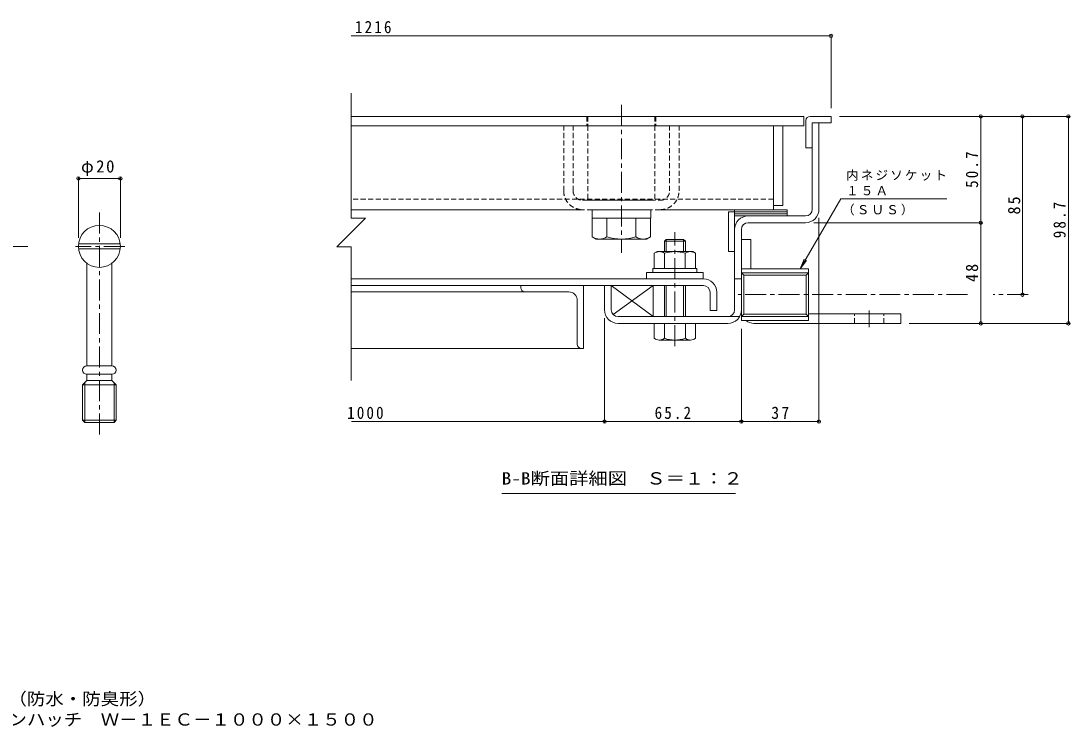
# Model space of a CAD drawing. Units: millimetres on the paper, enlarged 10 times, with parts at other scales. Extents: x -2620 to 2735, y -1962 to 1725.
# Drawn here: x 234 to 2735, y -1962 to -278 of the extents above; entities that cross this region are included whole.
import ezdxf
from ezdxf.enums import TextEntityAlignment as Align

# ---------------------------------------------------------------- set-up
doc = ezdxf.new("R2010")
doc.units = ezdxf.units.MM
doc.header["$LTSCALE"] = 10
doc.header["$PDMODE"] = 32
doc.header["$PDSIZE"] = 8
doc.linetypes.add('CHAIN1', pattern=[8, 5, -1, 1, -1])
doc.linetypes.add('DASHED1', pattern=[1.8, 1.2, -0.6])
for name, color, linetype, lineweight in [('D-1', 2, 'Continuous', 9), ('D-2', 3, 'Continuous', 9), ('D-3', 4, 'Continuous', 9), ('D-5', 7, 'Continuous', 9), ('D-6', 6, 'Continuous', 5), ('D-7', 5, 'Continuous', 5), ('D-8', 5, 'Continuous', 5), ('D-9', 134, 'Continuous', 5), ('D-A', 3, 'Continuous', 9), ('D-B', 6, 'Continuous', 5), ('D-C', 5, 'Continuous', 5), ('D-E', 3, 'Continuous', 9), ('D-F', 7, 'Continuous', 9), ('F-5', 7, 'Continuous', 9)]:
    doc.layers.add(name, color=color, linetype=linetype, lineweight=lineweight)
doc.styles.add('ＭＳ ゴシック', font='')
doc.styles.get('ＭＳ ゴシック').set_extended_font_data('MS Gothic')

msp = doc.modelspace()

# ---------------------------------------------------------------- linework, layer by layer
at = {"layer": 'D-1'}
for p, q in [((2120.18, -727.41), (2120.18, -520.91)), ((2120.18, -520.91), (2136.18, -520.91)), ((2136.18, -727.41), (2136.18, -520.91)), ((2104.18, -743.41), (1967.18, -743.41)), ((1967.18, -759.41), (2104.18, -759.41)), ((1935.18, -967.42), (1935.18, -775.41)), ((1951.18, -775.41), (1951.18, -967.42)), ((2111.18, -869.53), (1951.18, -869.53)), ((1951.18, -869.53), (1951.18, -992.53)), ((2111.18, -869.53), (2111.18, -992.53)), ((1951.18, -893.42), (1935.18, -893.42)), ((2105.37, -884.45), (1956.99, -884.45)), ((1956.99, -977.61), (1956.99, -884.45)), ((2111.18, -878.64), (2105.37, -884.45)), ((2105.37, -884.45), (2105.37, -977.61)), ((1641.18, -967.42), (1641.18, -909.42)), ((1946.89, -983.42), (1657.18, -983.42)), ((1657.18, -999.42), (1767.68, -999.42)), ((1817.68, -999.42), (1919.18, -999.42)), ((1951.18, -983.42), (1956.99, -977.61)), ((2111.18, -983.42), (1951.18, -983.42)), ((2111.18, -992.53), (1951.18, -992.53)), ((2105.37, -977.61), (1956.99, -977.61)), ((2111.18, -983.42), (2105.37, -977.61))]:
    msp.add_line(p, q, dxfattribs=at)
for points in [[(2111.18, -878.64), (1951.18, -878.64), (1956.99, -884.45)], [(1625.18, -967.42), (1625.18, -909.42), (1641.18, -909.42)]]:
    msp.add_lwpolyline(points, dxfattribs=at)
for centre, radius, start, end in [((1967.18, -775.41), 32, 90, 180), ((2104.18, -727.41), 16, 270, 0), ((2104.18, -727.41), 32, 270, 0), ((1967.18, -775.41), 16, 90, 180), ((1657.18, -967.42), 32, 180, 270), ((1657.18, -967.42), 16, 180, 270), ((1919.18, -967.42), 32, 270, 0), ((1919.18, -967.42), 16, 270, 0)]:
    msp.add_arc(centre, radius, start, end, dxfattribs=at)
at = {"layer": 'D-2'}
for p, q in [((1020.92, -505.91), (2100.18, -505.91)), ((2100.18, -505.91), (2100.18, -528.41)), ((1020.92, -528.41), (2100.18, -528.41))]:
    msp.add_line(p, q, dxfattribs=at)
at = {"layer": 'D-2', "linetype": 'DASHED1'}
for p, q in [((1582.68, -505.91), (1582.68, -528.41)), ((1747.68, -505.91), (1747.68, -528.41))]:
    msp.add_line(p, q, dxfattribs=at)
at = {"layer": 'D-3'}
for p, q in [((2105.18, -515.91), (2105.18, -580.91)), ((2115.18, -505.91), (2165.18, -505.91)), ((2165.18, -520.91), (2120.18, -520.91)), ((2120.18, -520.91), (2120.18, -580.91)), ((2165.18, -505.91), (2165.18, -520.91)), ((2120.18, -580.91), (2105.18, -580.91))]:
    msp.add_line(p, q, dxfattribs=at)
msp.add_arc((2115.18, -515.91), 10, 90, 180, dxfattribs=at)
at = {"layer": 'D-5'}
for p, q in [((2091.57, -869.53), (2188.08, -702.37)), ((2188.08, -702.37), (2440.82, -702.37)), ((2091.57, -869.53), (2101.14, -846.44)), ((2091.57, -869.53), (2106.79, -849.7)), ((1937.35, -1405.11), (1379.85, -1405.11))]:
    msp.add_line(p, q, dxfattribs=at)
at = {"layer": 'D-5', "color": 3, "linetype": 'CHAIN1'}
for p, q in [((420.79, -734.77), (420.79, -1271.92)), ((250.22, -815.85), (-678.23, -815.85)), ((481.55, -815.85), (363.8, -815.85))]:
    msp.add_line(p, q, dxfattribs=at)
at = {"layer": 'D-5', "color": 3}
for p, q in [((371.12, -810.1), (470.45, -810.1)), ((371.12, -821.6), (470.45, -821.6)), ((390.79, -855.85), (390.79, -1100.85)), ((450.79, -855.85), (450.79, -1100.85)), ((390.79, -1100.85), (450.79, -1100.85)), ((390.79, -1120.85), (450.79, -1120.85)), ((390.79, -1120.85), (390.79, -1135.85)), ((450.79, -1120.85), (450.79, -1135.85)), ((380.79, -1145.85), (390.79, -1135.85)), ((380.79, -1145.85), (380.79, -1230.57)), ((385.79, -1235.85), (385.79, -1140.85)), ((390.79, -1135.85), (450.79, -1135.85)), ((460.79, -1145.85), (450.79, -1135.85)), ((455.79, -1140.85), (455.79, -1235.85)), ((380.79, -1230.57), (460.79, -1230.57)), ((380.79, -1230.57), (385.79, -1235.85)), ((455.79, -1235.85), (385.79, -1235.85)), ((455.79, -1235.85), (460.79, -1230.57))]:
    msp.add_line(p, q, dxfattribs=at)
msp.add_lwpolyline([(380.79, -1145.85), (460.79, -1145.85), (460.79, -1230.57)], dxfattribs=at)
msp.add_circle((420.79, -815.85), 50, dxfattribs=at)
for centre, start, end in [((390.79, -1110.85), 90, 270), ((450.79, -1110.85), 270, 90)]:
    msp.add_arc(centre, 10, start, end, dxfattribs=at)
at = {"layer": 'D-6'}
for p, q in [((1920.18, -733.41), (1935.18, -733.41)), ((1920.18, -733.41), (1920.18, -828.41)), ((1935.18, -728.41), (1935.18, -828.41)), ((2060.18, -733.41), (1935.18, -733.41)), ((2060.18, -738.41), (1935.18, -738.41)), ((2060.18, -743.41), (1935.18, -743.41)), ((1920.18, -828.41), (1935.18, -828.41)), ((1641.18, -909.42), (1641.18, -967.42)), ((1645.7, -978.56), (1741.18, -909.42)), ((1657.18, -983.42), (1741.18, -983.42))]:
    msp.add_line(p, q, dxfattribs=at)
msp.add_lwpolyline([(2060.18, -743.41), (2060.18, -728.41), (1935.18, -728.41)], dxfattribs=at)
msp.add_lwpolyline([(1741.18, -983.42), (1741.18, -909.42), (1641.18, -909.42)], close=True, dxfattribs=at)
at = {"layer": 'D-7', "linetype": 'DASHED1'}
for p, q in [((1527.68, -683.41), (1527.68, -528.41)), ((1550.18, -528.41), (1527.68, -528.41)), ((1550.18, -683.41), (1550.18, -528.41)), ((1802.68, -683.41), (1802.68, -528.41)), ((1572.68, -705.91), (1757.68, -705.91)), ((1757.68, -728.41), (1572.68, -728.41))]:
    msp.add_line(p, q, dxfattribs=at)
at = {"layer": 'D-7'}
for p, q in [((1771.74, -799.42), (1767.68, -803.48)), ((1813.62, -799.42), (1771.74, -799.42)), ((1771.74, -826.92), (1771.74, -799.42)), ((1813.62, -799.42), (1817.68, -803.48)), ((1813.62, -826.92), (1813.62, -799.42)), ((1817.68, -803.48), (1767.68, -803.48)), ((1767.68, -826.92), (1767.68, -803.48)), ((1817.68, -803.48), (1817.68, -826.92)), ((1817.68, -803.48), (1817.68, -826.92)), ((1767.68, -983.42), (1767.68, -909.42)), ((1771.74, -983.42), (1771.74, -909.42)), ((1813.62, -983.42), (1813.62, -909.42)), ((1817.68, -909.42), (1817.68, -983.42)), ((1743.68, -1034.94), (1743.68, -999.42)), ((1841.68, -999.42), (1743.68, -999.42)), ((1767.68, -1034.94), (1767.68, -999.42)), ((1817.68, -999.42), (1817.68, -1034.94)), ((1841.68, -1034.94), (1841.68, -999.42)), ((1829.68, -1039.42), (1755.68, -1039.42))]:
    msp.add_line(p, q, dxfattribs=at)
at = {"layer": 'D-7', "linetype": 'CHAIN1'}
msp.add_line((1792.68, -1053.81), (1792.68, -781.75), dxfattribs=at)
at = {"layer": 'D-7', "color": 2, "lineweight": 9}
for p, q in [((1743.61, -832.21), (1750.18, -828.42)), ((1743.61, -832.21), (1743.61, -868.42)), ((1835.18, -828.42), (1750.18, -828.42)), ((1768.15, -832.21), (1768.15, -868.42)), ((1817.22, -832.21), (1817.22, -868.42))]:
    msp.add_line(p, q, dxfattribs=at)
at = {"layer": 'D-7', "color": 6}
for p, q in [((1740.18, -868.42), (1740.18, -878.42)), ((1740.18, -878.42), (1845.18, -878.42))]:
    msp.add_line(p, q, dxfattribs=at)
at = {"layer": 'D-7', "color": 134}
for p, q in [((1725.18, -878.42), (1725.18, -893.42)), ((1725.18, -878.42), (1860.18, -878.42)), ((1725.18, -893.42), (1860.18, -893.42)), ((1860.18, -878.42), (1860.18, -893.42))]:
    msp.add_line(p, q, dxfattribs=at)
at = {"layer": 'D-7', "linetype": 'DASHED1'}
msp.add_lwpolyline([(1780.18, -683.41), (1780.18, -528.41), (1802.68, -528.41)], dxfattribs=at)
at = {"layer": 'D-7', "color": 2, "lineweight": 9}
msp.add_lwpolyline([(1835.18, -828.42), (1841.76, -832.21), (1841.76, -868.42), (1743.61, -868.42)], dxfattribs=at)
at = {"layer": 'D-7', "color": 6}
msp.add_lwpolyline([(1740.18, -868.42), (1845.18, -868.42), (1845.18, -878.42)], dxfattribs=at)
at = {"layer": 'D-7', "linetype": 'DASHED1'}
for centre, radius, start, end in [((1572.68, -683.41), 45, 180, 270), ((1572.68, -683.41), 22.5, 180, 270), ((1757.68, -683.41), 45, 270, 0), ((1757.68, -683.41), 22.5, 270, 0)]:
    msp.add_arc(centre, radius, start, end, dxfattribs=at)
at = {"layer": 'D-7', "color": 2, "lineweight": 9}
for centre, radius, start, end in [((1758.09, -857.3), 28.97, 94.38438, 120), ((1755.11, -852.62), 24.21, 57.42749, 88.18784), ((1792.68, -909.62), 81.2, 72.41188, 107.5881), ((1830.25, -852.62), 24.21, 91.81215, 122.57249), ((1827.27, -857.3), 28.97, 59.99998, 85.6156)]:
    msp.add_arc(centre, radius, start, end, dxfattribs=at)
at = {"layer": 'D-7'}
for centre, radius, start, end in [((1755.68, -1021.09), 18.33, 229.1022, 310.89809), ((1792.68, -967.34), 72.08, 249.70546, 290.29454), ((1829.68, -1021.09), 18.33, 229.10191, 310.8978)]:
    msp.add_arc(centre, radius, start, end, dxfattribs=at)
at = {"layer": 'D-8'}
for p, q in [((2027.68, -528.41), (2050.18, -528.41)), ((2027.68, -528.41), (2027.68, -718.41)), ((2050.18, -528.41), (2050.18, -718.41)), ((2027.68, -718.41), (2050.18, -718.41))]:
    msp.add_line(p, q, dxfattribs=at)
at = {"layer": 'D-9'}
for p, q in [((2027.68, -528.41), (1020.92, -528.41)), ((2027.68, -728.41), (2027.68, -528.41)), ((1572.68, -728.41), (1020.92, -728.41)), ((2027.68, -728.41), (1757.93, -728.41))]:
    msp.add_line(p, q, dxfattribs=at)
at = {"layer": 'D-9', "linetype": 'DASHED1'}
msp.add_line((2027.68, -703.41), (1020.92, -703.41), dxfattribs=at)
at = {"layer": 'D-A'}
for p, q in [((1860.68, -893.42), (1021.63, -893.42)), ((1021.63, -909.42), (1860.68, -909.42)), ((1876.68, -925.42), (1876.68, -968.42)), ((1892.68, -925.42), (1892.68, -968.42)), ((1876.68, -968.42), (1892.68, -968.42))]:
    msp.add_line(p, q, dxfattribs=at)
for radius in [32, 16]:
    msp.add_arc((1860.68, -925.42), radius, 0, 90, dxfattribs=at)
at = {"layer": 'D-B'}
for p, q in [((1425.18, -909.42), (1021.63, -909.42)), ((1435.18, -924.42), (1021.63, -924.42)), ((1425.18, -909.42), (1575.18, -909.42)), ((1425.18, -914.42), (1425.18, -909.42)), ((1435.18, -924.42), (1540.18, -924.42)), ((1575.18, -909.42), (1575.18, -1059.42)), ((1560.18, -1049.42), (1560.18, -944.42)), ((1570.18, -1059.42), (1021.63, -1059.42)), ((1570.18, -1059.42), (1575.18, -1059.42))]:
    msp.add_line(p, q, dxfattribs=at)
for centre, radius, start, end in [((1435.18, -914.42), 10, 180, 270), ((1540.18, -944.42), 20, 0, 90), ((1570.18, -1049.42), 10, 180, 270)]:
    msp.add_arc(centre, radius, start, end, dxfattribs=at)
at = {"layer": 'D-C', "color": 2, "linetype": 'CHAIN1', "lineweight": 9}
msp.add_line((1665.18, -478.24), (1665.18, -831.54), dxfattribs=at)
at = {"layer": 'D-C', "color": 2, "linetype": 'DASHED1', "lineweight": 9}
for p, q in [((1745.18, -505.91), (1745.18, -528.41)), ((1585.18, -528.41), (1585.18, -705.91)), ((1745.18, -528.41), (1745.18, -705.91)), ((1585.18, -705.91), (1745.18, -705.91))]:
    msp.add_line(p, q, dxfattribs=at)
at = {"layer": 'D-C', "color": 134}
for p, q in [((1595.18, -728.41), (1595.18, -748.41)), ((1595.18, -748.41), (1735.18, -748.41)), ((1735.18, -728.41), (1735.18, -748.41))]:
    msp.add_line(p, q, dxfattribs=at)
at = {"layer": 'D-C', "color": 134, "linetype": 'DASHED1'}
msp.add_line((1595.18, -728.41), (1735.18, -728.41), dxfattribs=at)
at = {"layer": 'D-C'}
for p, q in [((1595.9, -748.41), (1595.9, -793.05)), ((1734.47, -748.41), (1595.9, -748.41)), ((1630.54, -793.05), (1630.54, -748.41)), ((1699.82, -793.05), (1699.82, -748.41)), ((1734.47, -793.05), (1734.47, -748.41)), ((1605.18, -798.41), (1595.9, -793.05))]:
    msp.add_line(p, q, dxfattribs=at)
at = {"layer": 'D-C', "color": 2, "linetype": 'DASHED1', "lineweight": 9}
msp.add_lwpolyline([(1745.18, -505.91), (1585.18, -505.91), (1585.18, -528.41)], dxfattribs=at)
at = {"layer": 'D-C'}
msp.add_lwpolyline([(1605.18, -798.41), (1725.18, -798.41), (1734.47, -793.05)], dxfattribs=at)
for centre, radius, start, end in [((1616.35, -757.64), 40.89, 240, 265.61574), ((1612.14, -764.25), 34.18, 271.81354, 302.57069), ((1665.18, -683.77), 114.64, 252.41203, 287.58795), ((1718.23, -764.25), 34.18, 237.42929, 268.18645), ((1714.02, -757.64), 40.89, 274.38425, 299.99998)]:
    msp.add_arc(centre, radius, start, end, dxfattribs=at)
at = {"layer": 'D-E'}
for p, q in [((1951.18, -799.41), (1951.18, -967.42)), ((1951.18, -799.41), (1973.68, -799.41)), ((1973.68, -869.53), (1973.68, -799.41)), ((2331.18, -999.42), (1981.18, -999.42)), ((2111.18, -976.92), (2331.18, -976.92)), ((2331.18, -976.92), (2331.18, -999.42))]:
    msp.add_line(p, q, dxfattribs=at)
at = {"layer": 'D-E', "linetype": 'CHAIN1'}
msp.add_line((2256.18, -1008.15), (2256.18, -968.7), dxfattribs=at)
at = {"layer": 'D-E', "linetype": 'DASHED1'}
for p, q in [((2221.18, -999.42), (2221.18, -976.92)), ((2291.18, -999.42), (2291.18, -976.92))]:
    msp.add_line(p, q, dxfattribs=at)
at = {"layer": 'D-E'}
msp.add_arc((1981.18, -969.42), 30, 230.3984, 270, dxfattribs=at)
at = {"layer": 'D-F'}
for p, q in [((2165.18, -313.78), (1020.92, -313.78)), ((2165.18, -310.78), (2165.18, -485.91)), ((1020.92, -450.15), (1020.92, -748.26)), ((2733.71, -505.91), (2185.18, -505.91)), ((2521.96, -505.91), (2521.96, -759.41)), ((2621.34, -931.03), (2621.34, -505.91)), ((2730.71, -505.91), (2730.71, -999.42)), ((370.79, -650.64), (370.79, -795.85)), ((370.79, -653.64), (470.79, -653.64)), ((470.79, -650.64), (470.79, -795.85)), ((1055.33, -748.26), (986.52, -817.07)), ((1020.92, -748.26), (1055.33, -748.26)), ((2136.18, -1236.76), (2136.18, -747.41)), ((2524.96, -759.41), (2124.18, -759.41)), ((2521.96, -759.41), (2521.96, -999.42)), ((1020.92, -817.07), (986.52, -817.07)), ((1020.92, -817.07), (1020.92, -1135.95)), ((1625.18, -1236.76), (1625.18, -987.42)), ((2733.71, -999.42), (2351.18, -999.42)), ((1951.18, -1236.76), (1951.18, -1012.53)), ((1625.18, -1233.76), (1021.63, -1233.76)), ((1951.18, -1233.76), (1625.18, -1233.76)), ((2136.18, -1233.76), (1951.18, -1233.76))]:
    msp.add_line(p, q, dxfattribs=at)
at = {"layer": 'D-F', "linetype": 'CHAIN1'}
for p, q in [((2490.15, -931.03), (1943.82, -931.03)), ((2635.15, -931.03), (2551.31, -931.03))]:
    msp.add_line(p, q, dxfattribs=at)
at = {"layer": 'D-F'}
for p in [(2165.18, -313.78), (2521.96, -505.91), (2621.34, -505.91), (2730.71, -505.91), (370.79, -653.64), (470.79, -653.64), (2521.96, -759.41), (2621.34, -931.03), (2521.96, -999.42), (2730.71, -999.42), (1625.18, -1233.76), (1951.18, -1233.76), (2136.18, -1233.76)]:
    msp.add_point(p, dxfattribs=at)

# ---------------------------------------------------------------- texts
at = {"layer": 'D-5', "color": 2, "style": 'ＭＳ ゴシック', "width": 1.15}
msp.add_text('B-B断面詳細図\u3000Ｓ＝１：２', height=29.33, dxfattribs=at).set_placement((1379.85, -1392.61), align=Align.BOTTOM_LEFT)
at = {"layer": 'D-5', "char_height": 21.99, "attachment_point": 7, "style": 'ＭＳ ゴシック'}
for s, insert in [('\\T1.17;内ネジソケット', (2200.82, -659.53)), ('\\T1.17;１５Ａ', (2200.82, -694.37)), ('\\T1.17;（ＳＵＳ）', (2191.16, -742.22))]:
    msp.add_mtext(s, dxfattribs=dict(at, insert=insert))
at = {"layer": 'D-F', "color": 2, "char_height": 29.33, "attachment_point": 7, "style": 'ＭＳ ゴシック'}
for s, insert in [('\\T1.28;\\W0.9;1216', (1030.18, -307.78)), ('\\T1.19;φ20', (377.04, -647.64)), ('\\T1.28;\\W0.9;1000', (1011.51, -1227.76)), ('\\T1.28;\\W0.9;65.2', (1744.43, -1227.76)), ('\\T1.27;\\W0.95;37', (2022.43, -1227.76))]:
    msp.add_mtext(s, dxfattribs=dict(at, insert=insert))
at = {"layer": 'D-F', "color": 2, "char_height": 29.33, "attachment_point": 7, "rotation": 90, "style": 'ＭＳ ゴシック'}
for s, insert in [('\\T1.28;\\W0.9;50.7', (2515.96, -676.41)), ('\\T1.27;\\W0.95;85', (2616.34, -739.72)), ('\\T1.28;\\W0.9;98.7', (2724.71, -796.42)), ('\\T1.27;\\W0.95;48', (2515.96, -900.67))]:
    msp.add_mtext(s, dxfattribs=dict(at, insert=insert))
at = {"layer": 'F-5', "color": 2, "style": 'ＭＳ ゴシック', "width": 1.1}
for s, p in [('縞鋼板蓋\u3000屋内用\u3000二重蓋\u3000密閉形（防水・防臭形）', (-500.11, -1918.5)), ('スチール製\u3000ステンレス目地\u3000マシンハッチ\u3000Ｗ－１ＥＣ－１０００×１５００', (-500.11, -1967.71))]:
    msp.add_text(s, height=29.33, dxfattribs=at).set_placement(p, align=Align.BOTTOM_LEFT)

doc.saveas('drawing.dxf')
